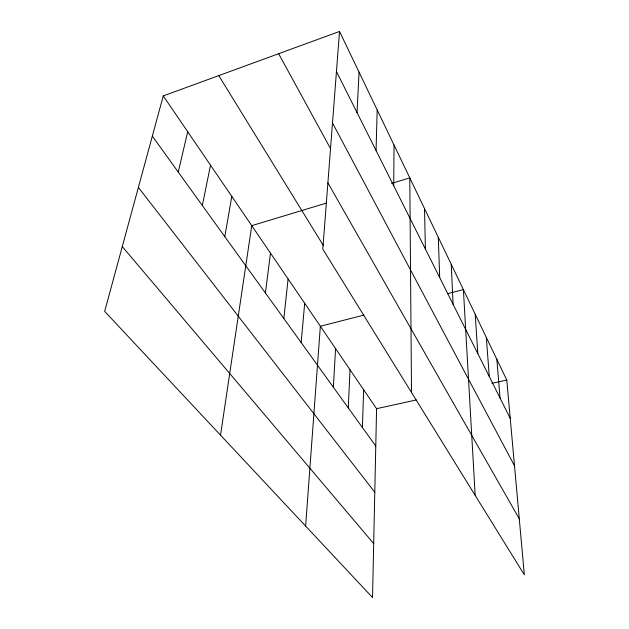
<?xml version="1.0" encoding="UTF-8"?>
<svg xmlns="http://www.w3.org/2000/svg" width="629" height="629" viewBox="0 0 629 629"><rect width="100%" height="100%" fill="white"/><g stroke="black" fill="none" stroke-linecap="round" stroke-linejoin="round"><path stroke-width="0.94" d="M393.707 185.775L394.053 145.095M163.265 95.907L376.574 408.685L372.533 597.55L104.673 311.363L163.265 95.907L339.526 31.45L506.777 380.042L524.327 574.804L322.803 249.147L339.526 31.45M376.056 150.559L377.188 109.949M362.406 427.516L363.641 389.721M348.277 407.914L350.007 369.726M357.028 112.583L359.065 72.162M333.331 387.181L335.595 348.6M305.623 526.064L320.35 326.247L364.057 315.058M301.165 342.577L304.688 303.28M283.844 318.549L288.098 278.946M265.414 292.988L270.486 253.125M220.52 435.134L251.757 225.662L326.569 203.041M224.797 236.653L231.802 196.405M202.341 205.502L210.503 165.168M178.251 172.087L187.709 131.752M391.513 183.409L409.786 177.889L411.515 392.512M447.266 293.743L463.392 289.615L475.17 495.369M376.574 408.685L416.28 399.95M491.878 383.32L506.777 380.042M122.285 246.576L373.689 543.59M138.38 187.403L374.79 492.24M152.328 136.131L375.78 446.063M218.774 75.606L323.463 245.664M327.89 182.882L519.287 518.846M278.647 53.717L330.414 148.381M332.497 122.954L514.506 465.83M336.452 71.509L510.229 418.34M496.839 359.332L500.055 398.039M486.335 337.427L489.276 376.527M475.202 314.233L477.836 353.687M451.221 264.243L453.1 304.326M438.279 237.267L439.71 277.601M424.496 208.545L425.416 249.068"/></g></svg>
